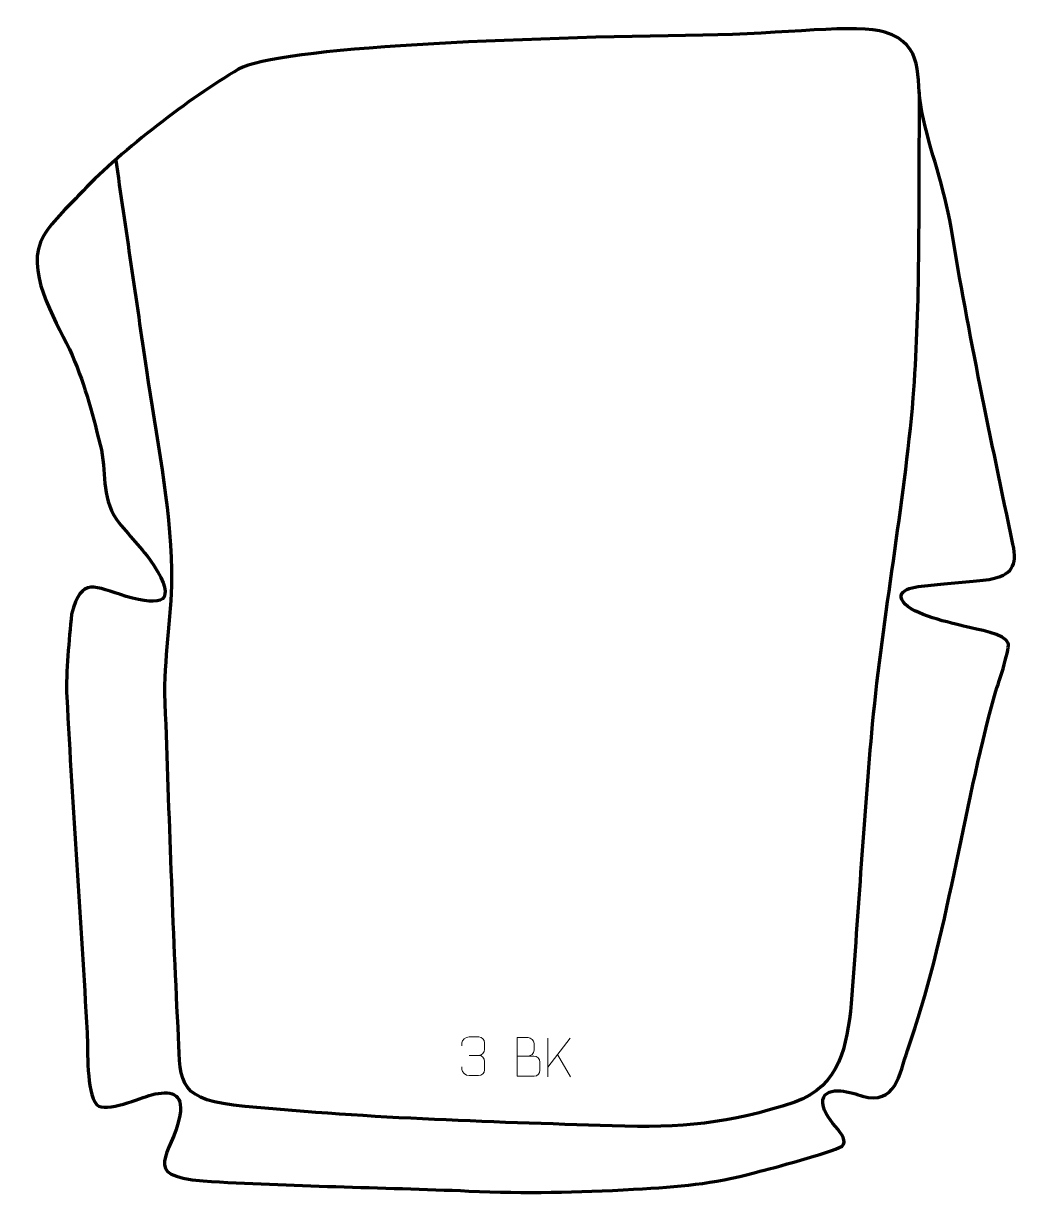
# Model space of a CAD drawing. Header units: millimetres. Extents: x 964 to 1606, y 156 to 911.
import ezdxf

# ---------------------------------------------------------------- set-up
doc = ezdxf.new("R2010")
doc.units = ezdxf.units.MM
doc.header["$MEASUREMENT"] = 0
doc.layers.add('layer 2', color=7, linetype='Continuous')
doc.layers.add('layer 3', color=7, linetype='Continuous')

msp = doc.modelspace()

# ---------------------------------------------------------------- linework, layer by layer
at = {"layer": 'layer 2', "color": 142, "lineweight": 158}
msp.add_open_spline([(1542.8304, 866.5242), (1542.7791, 857.5532), (1542.7278, 848.582), (1542.6765, 839.6109), (1542.6765, 839.6109), (1542.3871, 783.5823), (1543.0397, 724.8851), (1538.7937, 669.1434), (1538.7937, 669.1434), (1532.7907, 598.7341), (1519.1531, 529.3076), (1512.5422, 458.6925), (1512.5422, 458.6925), (1506.99, 398.5758), (1503.5423, 338.5079), (1498.8989, 278.358), (1498.8989, 278.358), (1496.0803, 250.7449), (1491.7254, 225.3078), (1462.5857, 214.5411), (1462.5857, 214.5411), (1419.1321, 200.5398), (1389.8695, 197.8218), (1344.538, 199.2898), (1344.538, 199.2898), (1263.3244, 201.9215), (1180.9239, 204.3237), (1100.1008, 212.6527), (1100.1008, 212.6527), (1062.338, 217.5824), (1066.0247, 229.1421), (1064.2856, 262.9195), (1064.2856, 262.9195), (1060.6875, 334.7965), (1058.4737, 406.7212), (1055.8012, 478.6353), (1055.8012, 478.6353), (1055.8514, 505.4104), (1060.6776, 531.0269), (1060.3916, 558.342), (1060.3916, 558.342), (1059.5465, 600.2228), (1050.2602, 645.4045), (1044.1253, 687.1223), (1044.1253, 687.1223), (1037.4272, 732.6701), (1030.7903, 778.2267), (1024.1167, 823.778)], degree=3, knots=[0, 0, 0, 0, 0.07692308, 0.07692308, 0.07692308, 0.07692308, 0.15384615, 0.15384615, 0.15384615, 0.15384615, 0.23076923, 0.23076923, 0.23076923, 0.23076923, 0.30769231, 0.30769231, 0.30769231, 0.30769231, 0.38461538, 0.38461538, 0.38461538, 0.38461538, 0.46153846, 0.46153846, 0.46153846, 0.46153846, 0.53846154, 0.53846154, 0.53846154, 0.53846154, 0.61538462, 0.61538462, 0.61538462, 0.61538462, 0.69230769, 0.69230769, 0.69230769, 0.69230769, 0.76923077, 0.76923077, 0.76923077, 0.76923077, 0.84615385, 0.84615385, 0.84615385, 0.84615385, 1, 1, 1, 1], dxfattribs=at)
at = {"layer": 'layer 2', "color": 250, "lineweight": 9}
for points, knots in [([(1247.4988, 251.0027), (1247.4988, 251.0027), (1247.4988, 252.8599), (1247.4988, 252.8599), (1247.4988, 252.8599), (1247.4845, 254.6018), (1250.149, 256.7199), (1252.2081, 256.6972), (1252.2081, 256.6972), (1254.2722, 256.6972), (1256.3362, 256.6972), (1258.3999, 256.6972), (1258.3999, 256.6972), (1260.5944, 256.706), (1262.1927, 254.8592), (1262.2371, 252.9471), (1262.2371, 252.9471), (1262.2367, 251.512), (1262.2367, 250.0769), (1262.2371, 248.6414), (1262.2371, 248.6414), (1262.1885, 246.9879), (1260.5859, 244.7579), (1258.3876, 244.7679), (1258.3876, 244.7679), (1260.5913, 244.7567), (1262.1993, 242.9535), (1262.2533, 240.894), (1262.2533, 240.894), (1262.2529, 239.1093), (1262.2529, 237.3246), (1262.2533, 235.5395), (1262.2533, 235.5395), (1262.2634, 233.4781), (1260.2085, 231.715), (1258.3876, 231.7231), (1258.3876, 231.7231), (1256.3223, 231.7234), (1254.2571, 231.7234), (1252.1915, 231.7231), (1252.1915, 231.7231), (1250.0229, 231.7346), (1247.4919, 234.1348), (1247.4733, 235.5966), (1247.4733, 235.5966), (1247.4733, 235.5966), (1247.4733, 237.5052), (1247.4733, 237.5052)], [0, 0, 0, 0, 0.07692308, 0.07692308, 0.07692308, 0.07692308, 0.15384615, 0.15384615, 0.15384615, 0.15384615, 0.23076923, 0.23076923, 0.23076923, 0.23076923, 0.30769231, 0.30769231, 0.30769231, 0.30769231, 0.38461538, 0.38461538, 0.38461538, 0.38461538, 0.46153846, 0.46153846, 0.46153846, 0.46153846, 0.53846154, 0.53846154, 0.53846154, 0.53846154, 0.61538462, 0.61538462, 0.61538462, 0.61538462, 0.69230769, 0.69230769, 0.69230769, 0.69230769, 0.76923077, 0.76923077, 0.76923077, 0.76923077, 0.84615385, 0.84615385, 0.84615385, 0.84615385, 1, 1, 1, 1]), ([(1283.2139, 244.3395), (1286.8525, 244.3399), (1290.4396, 244.3399), (1294.079, 244.3395), (1294.079, 244.3395), (1296.0544, 244.3222), (1297.978, 242.5861), (1297.978, 240.5365), (1297.978, 240.5365), (1297.9776, 239.4079), (1297.9776, 236.3585), (1297.978, 235.2296), (1297.978, 235.2296), (1297.9956, 233.3717), (1296.4535, 231.3578), (1294.132, 231.3747), (1294.132, 231.3747), (1290.4922, 231.3751), (1286.8528, 231.3751), (1283.2139, 231.3747), (1283.2139, 231.3747), (1283.2139, 239.693), (1283.2139, 248.0108), (1283.2139, 256.3283), (1283.2139, 256.3283), (1285.5876, 256.3283), (1287.9617, 256.3283), (1290.3359, 256.3283), (1290.3359, 256.3283), (1292.0167, 256.3459), (1294.1135, 254.4354), (1294.1312, 252.473), (1294.1312, 252.473), (1294.1308, 250.4069), (1294.1308, 250.2609), (1294.1312, 248.1944), (1294.1312, 248.1944), (1294.1485, 246.1283), (1292.294, 244.3222), (1290.284, 244.3395)], [0, 0, 0, 0, 0.09090909, 0.09090909, 0.09090909, 0.09090909, 0.18181818, 0.18181818, 0.18181818, 0.18181818, 0.27272727, 0.27272727, 0.27272727, 0.27272727, 0.36363636, 0.36363636, 0.36363636, 0.36363636, 0.45454545, 0.45454545, 0.45454545, 0.45454545, 0.54545455, 0.54545455, 0.54545455, 0.54545455, 0.63636364, 0.63636364, 0.63636364, 0.63636364, 0.72727273, 0.72727273, 0.72727273, 0.72727273, 0.81818182, 0.81818182, 0.81818182, 0.81818182, 1, 1, 1, 1])]:
    msp.add_open_spline(points, degree=3, knots=knots, dxfattribs=at)
for points in [[(1303.053, 255.8837), (1303.053, 255.8837), (1303.053, 230.9301), (1303.053, 230.9301)], [(1317.4292, 255.8837), (1317.4292, 255.8837), (1303.053, 237.244), (1303.053, 237.244)], [(1252.2085, 244.7575), (1252.2085, 244.7575), (1258.4049, 244.7575), (1258.4049, 244.7575)], [(1317.7545, 231.0259), (1317.7545, 231.0259), (1309.284, 245.3395), (1309.284, 245.3395)]]:
    msp.add_open_spline(points, degree=3, dxfattribs=at)
at = {"layer": 'layer 3', "color": 242, "lineweight": 158}
msp.add_open_spline([(1103.3579, 881.2474), (1128.076, 895.7213), (1286.0397, 901.6953), (1403.0347, 903.267), (1403.0347, 903.267), (1454.7492, 903.9616), (1503.7063, 910.878), (1520.6913, 905.2471), (1520.6913, 905.2471), (1547.1473, 896.4764), (1539.8498, 877.1074), (1544.4897, 853.772), (1544.4897, 853.772), (1549.9228, 828.15), (1559.0165, 805.4477), (1563.3978, 779.0671), (1563.3978, 779.0671), (1574.7688, 710.3031), (1588.9483, 642.9111), (1603.3452, 574.7709), (1603.3452, 574.7709), (1606.3284, 560.6513), (1602.5758, 554.5761), (1587.9376, 552.0598), (1587.9376, 552.0598), (1578.2685, 550.6645), (1563.0416, 549.487), (1552.614, 548.5598), (1552.614, 548.5598), (1542.2948, 547.642), (1526.3361, 546.5572), (1532.6006, 537.3259), (1532.6006, 537.3259), (1538.031, 529.3237), (1563.8199, 523.7937), (1573.3107, 521.4056), (1573.3107, 521.4056), (1579.2816, 519.9447), (1598.9858, 516.8786), (1600.3446, 510.5092), (1600.3446, 510.5092), (1601.2888, 506.0829), (1593.1995, 483.1295), (1591.4109, 476.9457), (1591.4109, 476.9457), (1570.4165, 400.8524), (1561.6199, 322.8198), (1535.1824, 248.0267), (1535.1824, 248.0267), (1530.3063, 232.635), (1527.4077, 212.3954), (1506.1858, 218.5354), (1506.1858, 218.5354), (1499.8276, 220.4342), (1483.1184, 226.267), (1480.5975, 216.1808), (1480.5975, 216.1808), (1478.9376, 203.8468), (1499.7987, 192.6656), (1492.9637, 186.1936), (1492.9637, 186.1936), (1485.1459, 181.8843), (1447.882, 172.0927), (1437.7806, 169.3845), (1437.7806, 169.3845), (1407.5597, 161.4018), (1389.2814, 160.2149), (1358.4582, 158.4232), (1358.4582, 158.4232), (1321.745, 156.3073), (1288.8707, 155.6031), (1252.073, 157.2746), (1252.073, 157.2746), (1195.039, 159.7573), (1137.3841, 160.1124), (1080.5021, 163.8322), (1080.5021, 163.8322), (1038.9128, 167.2678), (1060.538, 180.2022), (1065.5532, 206.0958), (1065.5532, 206.0958), (1067.7864, 220.8114), (1059.5336, 222.2732), (1047.2001, 219.4261), (1047.2001, 219.4261), (1039.9998, 217.3093), (1017.7603, 207.7129), (1011.8069, 212.8593), (1011.8069, 212.8593), (1004.9806, 222.2068), (1006.2337, 247.1439), (1005.5817, 259.3846), (1005.5817, 259.3846), (1001.6151, 331.618), (996.2706, 403.8043), (992.5125, 476.0322), (992.5125, 476.0322), (991.7431, 493.1071), (993.9865, 512.4703), (995.6128, 529.6024), (995.6128, 529.6024), (1002.2137, 554.6125), (1010.1042, 546.9405), (1030.7958, 541.0711), (1030.7958, 541.0711), (1054.0451, 534.4761), (1064.1078, 536.7545), (1048.4631, 561.5252), (1048.4631, 561.5252), (1040.9568, 572.4507), (1032.1936, 580.4494), (1024.7025, 590.5714), (1024.7025, 590.5714), (1014.206, 606.4023), (1018.5167, 621.0511), (1014.059, 638.8804), (1014.059, 638.8804), (1008.4125, 661.464), (1003.8614, 679.3024), (994.1339, 700.6959), (994.1339, 700.6959), (984.626, 720.3714), (964.4745, 752.4446), (977.5818, 773.912), (977.5818, 773.912), (983.3819, 783.4116), (995.1375, 794.5507), (1003.023, 802.7868), (1003.023, 802.7868), (1028.6976, 829.6033), (1071.4424, 862.5591), (1103.3579, 881.2474)], degree=3, knots=[0, 0, 0, 0, 0.02941176, 0.02941176, 0.02941176, 0.02941176, 0.05882353, 0.05882353, 0.05882353, 0.05882353, 0.08823529, 0.08823529, 0.08823529, 0.08823529, 0.11764706, 0.11764706, 0.11764706, 0.11764706, 0.14705882, 0.14705882, 0.14705882, 0.14705882, 0.17647059, 0.17647059, 0.17647059, 0.17647059, 0.20588235, 0.20588235, 0.20588235, 0.20588235, 0.23529412, 0.23529412, 0.23529412, 0.23529412, 0.26470588, 0.26470588, 0.26470588, 0.26470588, 0.29411765, 0.29411765, 0.29411765, 0.29411765, 0.32352941, 0.32352941, 0.32352941, 0.32352941, 0.35294118, 0.35294118, 0.35294118, 0.35294118, 0.38235294, 0.38235294, 0.38235294, 0.38235294, 0.41176471, 0.41176471, 0.41176471, 0.41176471, 0.44117647, 0.44117647, 0.44117647, 0.44117647, 0.47058824, 0.47058824, 0.47058824, 0.47058824, 0.5, 0.5, 0.5, 0.5, 0.52941176, 0.52941176, 0.52941176, 0.52941176, 0.55882353, 0.55882353, 0.55882353, 0.55882353, 0.58823529, 0.58823529, 0.58823529, 0.58823529, 0.61764706, 0.61764706, 0.61764706, 0.61764706, 0.64705882, 0.64705882, 0.64705882, 0.64705882, 0.67647059, 0.67647059, 0.67647059, 0.67647059, 0.70588235, 0.70588235, 0.70588235, 0.70588235, 0.73529412, 0.73529412, 0.73529412, 0.73529412, 0.76470588, 0.76470588, 0.76470588, 0.76470588, 0.79411765, 0.79411765, 0.79411765, 0.79411765, 0.82352941, 0.82352941, 0.82352941, 0.82352941, 0.85294118, 0.85294118, 0.85294118, 0.85294118, 0.88235294, 0.88235294, 0.88235294, 0.88235294, 0.91176471, 0.91176471, 0.91176471, 0.91176471, 0.94117647, 0.94117647, 0.94117647, 0.94117647, 1, 1, 1, 1], dxfattribs=at)

doc.saveas('drawing.dxf')
